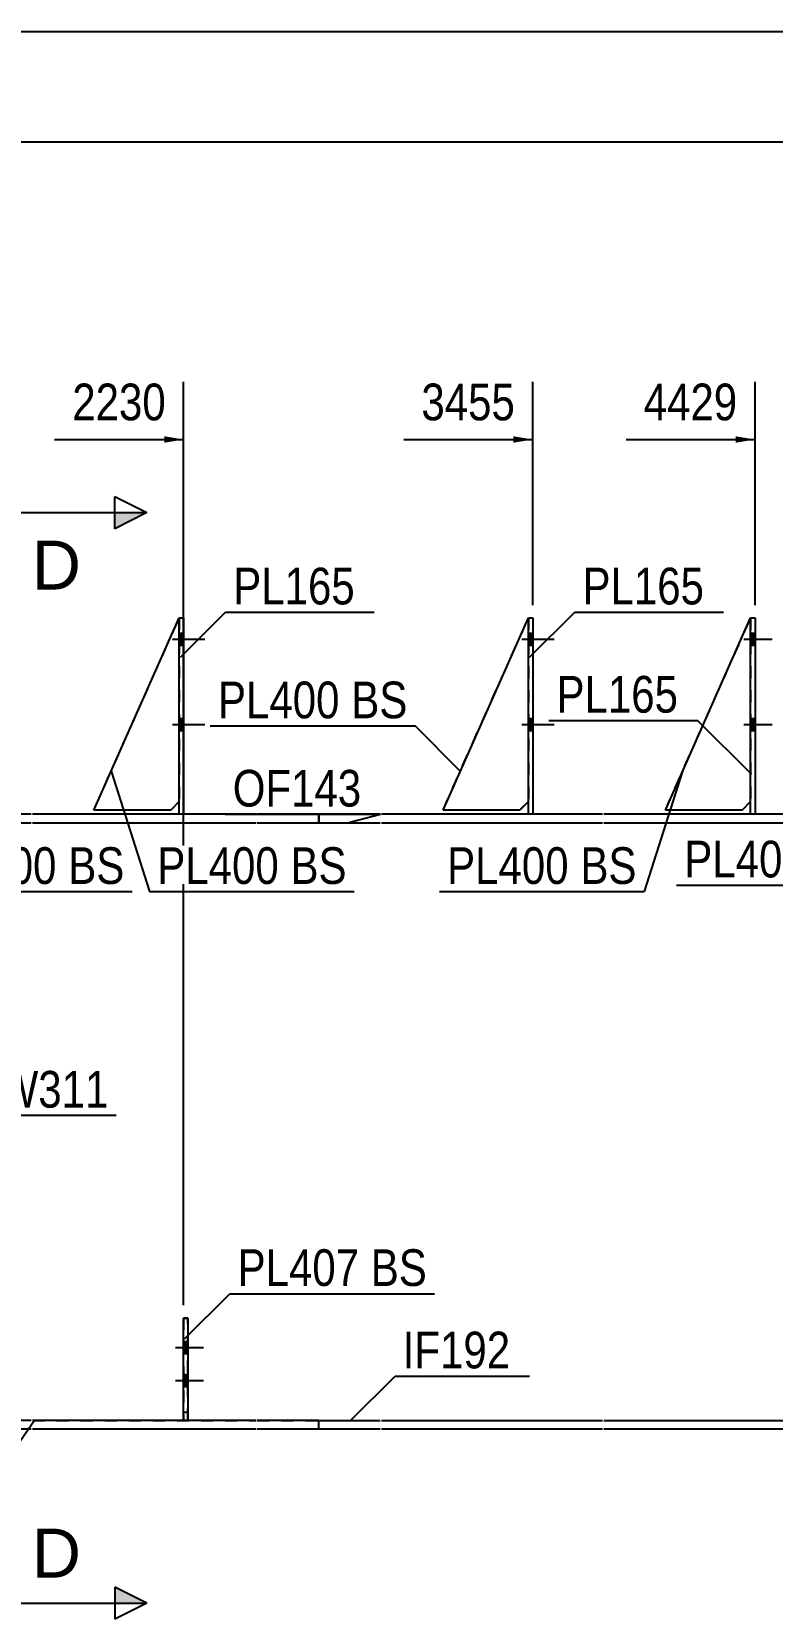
# Model space of a CAD drawing. Header units: millimetres. Extents: x -35 to 367, y -192 to 85.
# Drawn here: x 48.4 to 106.2, y -38.8 to 85.1 of the extents above; entities that cross this region are included whole.
import ezdxf

# ---------------------------------------------------------------- set-up
doc = ezdxf.new("R2010")
doc.units = ezdxf.units.MM
doc.linetypes.add('DXK_LINE_DOT1', pattern=[1.8814, 0.9407, -0.9407])
doc.linetypes.add('DXK_LINE_DOT2', pattern=[3.9198, 1.9599, -1.9599])
doc.styles.add('Arial', font='ARIAL.TTF', dxfattribs={"height": 0.2})
doc.styles.add('Arial Narrow', font='ARIALN.TTF', dxfattribs={"height": 0.2})

# ---------------------------------------------------------------- blocks, each defined once
blk = doc.blocks.new('Unknown-627304560-1201')
at = {"color": 5, "linetype": 'Continuous'}
blk.add_line((367.4, 85.08), (-32.6, 85.08), dxfattribs=at)
blk = doc.blocks.new('Part-627304560-1993 - 1599')
at = {"color": 7, "linetype": 'DXK_LINE_DOT1'}
for p, q in [((80.51, 24.33), (87.18, 39.33)), ((87.18, 25), (86.51, 24.33)), ((86.51, 24.33), (80.51, 24.33))]:
    blk.add_line(p, q, dxfattribs=at)
blk = doc.blocks.new('Part-627304560-1924 - 1599')
at = {"color": 2, "linetype": 'Continuous'}
for p, q in [((53.25, 24.33), (59.91, 39.33)), ((59.91, 25), (59.25, 24.33)), ((59.25, 24.33), (53.25, 24.33))]:
    blk.add_line(p, q, dxfattribs=at)
at = {"color": 7, "linetype": 'DXK_LINE_DOT1'}
blk.add_line((59.91, 39.33), (59.91, 25), dxfattribs=at)
blk = doc.blocks.new('Bolt-627304560-1603 - 1599')
at = {"linetype": 'Continuous'}
for points in [[(87.51, 37.2), (87.51, 38.13), (87.18, 38.13), (87.18, 37.2)], [(87.51, 37.2), (87.51, 38.13), (87.18, 38.13), (87.18, 37.2)], [(87.51, 37.2), (87.51, 38.13), (87.18, 38.13), (87.18, 37.2)], [(87.51, 30.53), (87.51, 31.47), (87.18, 31.47), (87.18, 30.53)], [(87.51, 30.53), (87.51, 31.47), (87.18, 31.47), (87.18, 30.53)], [(87.51, 30.53), (87.51, 31.47), (87.18, 31.47), (87.18, 30.53)]]:
    blk.add_hatch(color=3, dxfattribs=at).paths.add_polyline_path(points)
at = {"color": 3, "linetype": 'Continuous'}
for p, q in [((86.65, 37.67), (89.18, 37.67)), ((86.65, 37.67), (89.18, 37.67)), ((86.65, 37.67), (89.18, 37.67)), ((87.18, 38.13), (87.51, 38.13)), ((87.18, 38.13), (87.51, 38.13)), ((87.18, 38.13), (87.51, 38.13)), ((87.18, 37.2), (87.51, 37.2)), ((87.18, 37.2), (87.51, 37.2)), ((87.18, 37.2), (87.51, 37.2)), ((86.65, 31), (89.18, 31)), ((86.65, 31), (89.18, 31)), ((86.65, 31), (89.18, 31)), ((87.18, 31.47), (87.51, 31.47)), ((87.18, 31.47), (87.51, 31.47)), ((87.18, 31.47), (87.51, 31.47)), ((87.18, 30.53), (87.51, 30.53)), ((87.18, 30.53), (87.51, 30.53)), ((87.18, 30.53), (87.51, 30.53))]:
    blk.add_line(p, q, dxfattribs=at)
blk = doc.blocks.new('Part-627304560-1668 - 1599')
at = {"color": 2, "linetype": 'Continuous'}
for p, q in [((80.51, 24.33), (87.18, 39.33)), ((87.18, 25), (86.51, 24.33)), ((86.51, 24.33), (80.51, 24.33))]:
    blk.add_line(p, q, dxfattribs=at)
at = {"color": 7, "linetype": 'DXK_LINE_DOT1'}
blk.add_line((87.18, 39.33), (87.18, 25), dxfattribs=at)
blk = doc.blocks.new('Bolt-627304560-1615 - 1599')
at = {"linetype": 'Continuous'}
for points in [[(60.25, 37.2), (60.25, 38.13), (59.91, 38.13), (59.91, 37.2)], [(60.25, 37.2), (60.25, 38.13), (59.91, 38.13), (59.91, 37.2)], [(60.25, 37.2), (60.25, 38.13), (59.91, 38.13), (59.91, 37.2)], [(60.25, 30.53), (60.25, 31.47), (59.91, 31.47), (59.91, 30.53)], [(60.25, 30.53), (60.25, 31.47), (59.91, 31.47), (59.91, 30.53)], [(60.25, 30.53), (60.25, 31.47), (59.91, 31.47), (59.91, 30.53)]]:
    blk.add_hatch(color=3, dxfattribs=at).paths.add_polyline_path(points)
at = {"color": 3, "linetype": 'Continuous'}
for p, q in [((59.38, 37.67), (61.91, 37.67)), ((59.38, 37.67), (61.91, 37.67)), ((59.38, 37.67), (61.91, 37.67)), ((59.91, 38.13), (60.25, 38.13)), ((59.91, 38.13), (60.25, 38.13)), ((59.91, 38.13), (60.25, 38.13)), ((59.91, 37.2), (60.25, 37.2)), ((59.91, 37.2), (60.25, 37.2)), ((59.91, 37.2), (60.25, 37.2)), ((59.38, 31), (61.91, 31)), ((59.38, 31), (61.91, 31)), ((59.38, 31), (61.91, 31)), ((59.91, 31.47), (60.25, 31.47)), ((59.91, 31.47), (60.25, 31.47)), ((59.91, 31.47), (60.25, 31.47)), ((59.91, 30.53), (60.25, 30.53)), ((59.91, 30.53), (60.25, 30.53)), ((59.91, 30.53), (60.25, 30.53))]:
    blk.add_line(p, q, dxfattribs=at)
blk = doc.blocks.new('Bolt-627304560-1616 - 1599')
at = {"color": 3, "linetype": 'DXK_LINE_DOT2'}
for p, q in [((60.25, -17.15), (60.58, -17.15)), ((59.61, -17.61), (61.81, -17.61)), ((60.25, -18.08), (60.58, -18.08)), ((60.25, -19.73), (60.58, -19.73)), ((59.61, -20.2), (61.81, -20.2)), ((60.25, -20.67), (60.58, -20.67))]:
    blk.add_line(p, q, dxfattribs=at)
blk = doc.blocks.new('Bolt-627304560-1617 - 1599')
at = {"linetype": 'Continuous'}
for points in [[(60.58, -18.08), (60.58, -17.15), (60.25, -17.15), (60.25, -18.08)], [(60.58, -20.67), (60.58, -19.73), (60.25, -19.73), (60.25, -20.67)]]:
    blk.add_hatch(color=3, dxfattribs=at).paths.add_polyline_path(points)
at = {"color": 3, "linetype": 'Continuous'}
for p, q in [((60.25, -17.15), (60.58, -17.15)), ((59.61, -17.61), (61.81, -17.61)), ((60.25, -18.08), (60.58, -18.08)), ((60.25, -19.73), (60.58, -19.73)), ((59.61, -20.2), (61.81, -20.2)), ((60.25, -20.67), (60.58, -20.67))]:
    blk.add_line(p, q, dxfattribs=at)
blk = doc.blocks.new('Part-627304560-1806 - 1599')
at = {"color": 2, "linetype": 'Continuous'}
for p, q in [((87.18, 24), (87.18, 39.33)), ((87.18, 39.33), (87.51, 39.33)), ((87.51, 39.33), (87.51, 24))]:
    blk.add_line(p, q, dxfattribs=at)
at = {"color": 7, "linetype": 'DXK_LINE_DOT1'}
blk.add_line((87.51, 24), (87.18, 24), dxfattribs=at)
blk = doc.blocks.new('Part-627304560-1821 - 1599')
at = {"color": 2, "linetype": 'Continuous'}
for p, q in [((104.53, 24), (104.53, 39.33)), ((104.53, 39.33), (104.87, 39.33)), ((104.87, 39.33), (104.87, 24))]:
    blk.add_line(p, q, dxfattribs=at)
at = {"color": 7, "linetype": 'DXK_LINE_DOT1'}
blk.add_line((104.87, 24), (104.53, 24), dxfattribs=at)
blk = doc.blocks.new('Bolt-627304560-1636 - 1599')
at = {"linetype": 'Continuous'}
for points in [[(104.87, 37.2), (104.87, 38.13), (104.53, 38.13), (104.53, 37.2)], [(104.87, 37.2), (104.87, 38.13), (104.53, 38.13), (104.53, 37.2)], [(104.87, 37.2), (104.87, 38.13), (104.53, 38.13), (104.53, 37.2)], [(104.87, 30.53), (104.87, 31.47), (104.53, 31.47), (104.53, 30.53)], [(104.87, 30.53), (104.87, 31.47), (104.53, 31.47), (104.53, 30.53)], [(104.87, 30.53), (104.87, 31.47), (104.53, 31.47), (104.53, 30.53)]]:
    blk.add_hatch(color=3, dxfattribs=at).paths.add_polyline_path(points)
at = {"color": 3, "linetype": 'Continuous'}
for p, q in [((104, 37.67), (106.2, 37.67)), ((104, 37.67), (106.2, 37.67)), ((104, 37.67), (106.2, 37.67)), ((104.53, 38.13), (104.87, 38.13)), ((104.53, 38.13), (104.87, 38.13)), ((104.53, 38.13), (104.87, 38.13)), ((104.53, 37.2), (104.87, 37.2)), ((104.53, 37.2), (104.87, 37.2)), ((104.53, 37.2), (104.87, 37.2)), ((104, 31), (106.2, 31)), ((104, 31), (106.2, 31)), ((104, 31), (106.2, 31)), ((104.53, 31.47), (104.87, 31.47)), ((104.53, 31.47), (104.87, 31.47)), ((104.53, 31.47), (104.87, 31.47)), ((104.53, 30.53), (104.87, 30.53)), ((104.53, 30.53), (104.87, 30.53)), ((104.53, 30.53), (104.87, 30.53))]:
    blk.add_line(p, q, dxfattribs=at)
blk = doc.blocks.new('Part-627304560-1641 - 1599')
at = {"color": 7, "linetype": 'DXK_LINE_DOT1'}
for p, q in [((48.45, 23.33), (65.91, 23.33)), ((66.01, 23.33), (75.61, 23.33)), ((75.71, 23.33), (92.97, 23.33)), ((93.07, 23.33), (139.02, 23.33)), ((48.45, -23.33), (65.91, -23.33)), ((66.01, -23.33), (75.61, -23.33)), ((75.71, -23.33), (92.97, -23.33)), ((93.07, -23.33), (139.02, -23.33))]:
    blk.add_line(p, q, dxfattribs=at)
blk = doc.blocks.new('Part-627304560-2065 - 1599')
at = {"color": 2, "linetype": 'Continuous'}
for p, q in [((59.91, 24), (59.91, 39.33)), ((59.91, 39.33), (60.25, 39.33)), ((60.25, 39.33), (60.25, 24))]:
    blk.add_line(p, q, dxfattribs=at)
at = {"color": 7, "linetype": 'DXK_LINE_DOT1'}
blk.add_line((60.25, 24), (59.91, 24), dxfattribs=at)
blk = doc.blocks.new('Part-627304560-2050 - 1599')
at = {"color": 2, "linetype": 'Continuous'}
for p, q in [((60.25, -23.33), (60.25, -15.33)), ((60.25, -15.33), (60.58, -15.33)), ((60.58, -15.33), (60.58, -23.33)), ((60.58, -23.33), (60.25, -23.33))]:
    blk.add_line(p, q, dxfattribs=at)
at = {"color": 7, "linetype": 'DXK_LINE_DOT1'}
blk.add_line((60.25, -22.67), (60.58, -22.67), dxfattribs=at)
blk = doc.blocks.new('Part-627304560-2055 - 1599')
at = {"color": 7, "linetype": 'DXK_LINE_DOT1'}
for p, q in [((60.25, -15.33), (60.25, -23.33)), ((60.58, -15.33), (60.25, -15.33)), ((60.58, -23.33), (60.58, -15.33))]:
    blk.add_line(p, q, dxfattribs=at)
blk = doc.blocks.new('Part-627304560-2060 - 1599')
at = {"color": 7, "linetype": 'DXK_LINE_DOT1'}
for p, q in [((53.25, 24.33), (59.91, 39.33)), ((59.91, 25), (59.25, 24.33)), ((59.25, 24.33), (53.25, 24.33))]:
    blk.add_line(p, q, dxfattribs=at)
blk = doc.blocks.new('Part-627304560-2075 - 1599')
at = {"color": 7, "linetype": 'DXK_LINE_DOT1'}
for p, q in [((97.87, 24.33), (104.53, 39.33)), ((104.53, 39.33), (104.53, 25)), ((104.53, 25), (103.87, 24.33)), ((103.87, 24.33), (97.87, 24.33))]:
    blk.add_line(p, q, dxfattribs=at)
blk = doc.blocks.new('Part-627304560-2080 - 1599')
at = {"color": 2, "linetype": 'Continuous'}
for p, q in [((97.87, 24.33), (104.53, 39.33)), ((104.53, 25), (103.87, 24.33)), ((103.87, 24.33), (97.87, 24.33))]:
    blk.add_line(p, q, dxfattribs=at)
blk = doc.blocks.new('Part-627304560-2132 - 1599')
at = {"color": 2, "linetype": 'Continuous'}
for p, q in [((0, 24), (0, 23.33)), ((30.99, 24), (0, 24)), ((48.35, 24), (31.09, 24)), ((65.91, 24), (48.45, 24)), ((70.81, 24), (66.01, 24)), ((70.81, 23.33), (70.81, 24)), ((0, 23.33), (30.99, 23.33)), ((31.09, 23.33), (48.35, 23.33)), ((48.45, 23.33), (65.91, 23.33)), ((66.01, 23.33), (70.81, 23.33))]:
    blk.add_line(p, q, dxfattribs=at)
blk = doc.blocks.new('Part-627304560-2137 - 1599')
at = {"color": 2, "linetype": 'Continuous'}
for p, q in [((8.89, -24), (8.89, -23.33)), ((25.33, -23.33), (8.89, -23.33)), ((30.99, -23.33), (25.66, -23.33)), ((48.35, -23.33), (31.09, -23.33)), ((60.25, -23.33), (48.45, -23.33)), ((65.91, -23.33), (60.58, -23.33)), ((70.81, -23.33), (66.01, -23.33)), ((70.81, -24), (70.81, -23.33)), ((30.99, -24), (8.89, -24)), ((48.35, -24), (31.09, -24)), ((65.91, -24), (48.45, -24)), ((70.81, -24), (66.01, -24))]:
    blk.add_line(p, q, dxfattribs=at)
blk = doc.blocks.new('Part-627304560-2159 - 1599')
at = {"color": 2, "linetype": 'Continuous'}
for p, q in [((70.81, 24), (70.81, 23.33)), ((75.61, 24), (70.81, 24)), ((92.97, 24), (75.71, 24)), ((139.02, 24), (93.07, 24)), ((158.72, 24), (139.12, 24)), ((163.62, 24), (158.82, 24)), ((163.62, 23.33), (163.62, 24)), ((70.81, 23.33), (75.61, 23.33)), ((75.71, 23.33), (92.97, 23.33)), ((93.07, 23.33), (139.02, 23.33)), ((139.12, 23.33), (158.72, 23.33)), ((158.82, 23.33), (163.62, 23.33))]:
    blk.add_line(p, q, dxfattribs=at)
blk = doc.blocks.new('Part-627304560-2247 - 1599')
at = {"color": 2, "linetype": 'Continuous'}
for p, q in [((70.81, -24), (70.81, -23.33)), ((70.81, -23.33), (75.61, -23.33)), ((75.71, -23.33), (92.97, -23.33)), ((93.07, -23.33), (121.62, -23.33)), ((139.02, -23.33), (121.96, -23.33)), ((158.72, -23.33), (139.12, -23.33)), ((182.96, -23.33), (158.82, -23.33)), ((182.96, -23.33), (187.76, -23.54)), ((75.61, -24), (70.81, -24)), ((92.97, -24), (75.71, -24)), ((139.02, -24), (93.07, -24)), ((158.72, -24), (139.12, -24)), ((182.94, -24), (158.82, -24)), ((187.76, -24.21), (182.94, -24)), ((187.86, -23.98), (192.7, -24.19)), ((192.67, -24.86), (187.86, -24.65)), ((192.7, -24.19), (192.67, -24.86))]:
    blk.add_line(p, q, dxfattribs=at)
blk = doc.blocks.new('StraightDimension-627304560-2788 - 1599')
at = {"color": 7, "linetype": 'Continuous'}
blk.add_line((-1.28, 76.49), (315.8, 76.49), dxfattribs=at)
blk = doc.blocks.new('StraightDimension-627304560-8040 - 1599')
at = {"linetype": 'Continuous'}
blk.add_hatch(color=7, dxfattribs=at).paths.add_polyline_path([(103.37, 53.5), (104.87, 53.25), (103.37, 53)])
at = {"color": 7, "linetype": 'Continuous'}
for p, q in [((104.87, 40.33), (104.87, 57.75)), ((94.8, 53.25), (104.87, 53.25))]:
    blk.add_line(p, q, dxfattribs=at)
at = {"color": 0}
blk.add_wipeout([(104.09, 54.15), (104.09, 58.35), (95.58, 58.35), (95.58, 54.15)], dxfattribs=at)
at = {"color": 3, "style": 'Arial Narrow'}
blk.add_text('4429', height=2.863, dxfattribs=at).set_placement((96.18, 54.75))
blk = doc.blocks.new('StraightDimension-627304560-8041 - 1599')
at = {"linetype": 'Continuous'}
blk.add_hatch(color=7, dxfattribs=at).paths.add_polyline_path([(86.01, 53.5), (87.51, 53.25), (86.01, 53)])
at = {"color": 7, "linetype": 'Continuous'}
for p, q in [((87.51, 40.33), (87.51, 57.75)), ((77.45, 53.25), (87.51, 53.25))]:
    blk.add_line(p, q, dxfattribs=at)
at = {"color": 0}
blk.add_wipeout([(86.74, 54.15), (86.74, 58.35), (78.22, 58.35), (78.22, 54.15)], dxfattribs=at)
at = {"color": 3, "style": 'Arial Narrow'}
blk.add_text('3455', height=2.863, dxfattribs=at).set_placement((78.82, 54.75))
blk = doc.blocks.new('StraightDimension-627304560-8042 - 1599')
at = {"linetype": 'Continuous'}
blk.add_hatch(color=7, dxfattribs=at).paths.add_polyline_path([(58.75, 53.5), (60.25, 53.25), (58.75, 53)])
at = {"color": 7, "linetype": 'Continuous'}
for p, q in [((60.25, -14.33), (60.25, 57.75)), ((50.18, 53.25), (60.25, 53.25))]:
    blk.add_line(p, q, dxfattribs=at)
at = {"color": 0}
blk.add_wipeout([(59.47, 54.15), (59.47, 58.35), (50.96, 58.35), (50.96, 54.15)], dxfattribs=at)
at = {"color": 3, "style": 'Arial Narrow'}
blk.add_text('2230', height=2.863, dxfattribs=at).set_placement((51.56, 54.75))
blk = doc.blocks.new('Mark-627304560-7378 - 1599')
at = {"color": 7, "linetype": 'Continuous'}
blk.add_line((116.72, 29.03), (110.35, 18.47), dxfattribs=at)
at = {"color": 0}
blk.add_wipeout([(108.85, 19.07), (108.85, 22.07), (99.35, 22.07), (99.35, 19.07)], dxfattribs=at)
blk.add_wipeout([(108.85, 19.07), (108.85, 22.07), (99.35, 22.07), (99.35, 19.07)], dxfattribs=at)
at = {"color": 7, "linetype": 'Continuous'}
blk.add_line((98.75, 18.47), (110.35, 18.47), dxfattribs=at)
at = {"color": 3, "style": 'Arial Narrow'}
blk.add_text('PL400', height=2.863, dxfattribs=at).set_placement((99.35, 19.07))
blk = doc.blocks.new('Mark-627304560-7357 - 1599')
at = {"color": 0}
blk.add_wipeout([(100.9, 40.38), (100.9, 43.38), (91.4, 43.38), (91.4, 40.38)], dxfattribs=at)
blk.add_wipeout([(100.9, 40.38), (100.9, 43.38), (91.4, 43.38), (91.4, 40.38)], dxfattribs=at)
at = {"color": 7, "linetype": 'Continuous'}
for p, q in [((87.26, 36.25), (90.8, 39.78)), ((90.8, 39.78), (102.4, 39.78))]:
    blk.add_line(p, q, dxfattribs=at)
at = {"color": 3, "style": 'Arial Narrow'}
blk.add_text('PL165', height=2.863, dxfattribs=at).set_placement((91.4, 40.38))
blk = doc.blocks.new('Mark-627304560-7366 - 1599')
at = {"color": 7, "linetype": 'Continuous'}
blk.add_line((104.62, 27.09), (100.38, 31.33), dxfattribs=at)
at = {"color": 0}
blk.add_wipeout([(98.88, 31.93), (98.88, 34.93), (89.37, 34.93), (89.37, 31.93)], dxfattribs=at)
blk.add_wipeout([(98.88, 31.93), (98.88, 34.93), (89.37, 34.93), (89.37, 31.93)], dxfattribs=at)
at = {"color": 7, "linetype": 'Continuous'}
blk.add_line((88.77, 31.33), (100.38, 31.33), dxfattribs=at)
at = {"color": 3, "style": 'Arial Narrow'}
blk.add_text('PL165', height=2.863, dxfattribs=at).set_placement((89.37, 31.93))
blk = doc.blocks.new('Mark-627304560-7393 - 1599')
at = {"color": 0}
blk.add_wipeout([(74.14, 24.6), (74.14, 27.6), (64.09, 27.6), (64.09, 24.6)], dxfattribs=at)
blk.add_wipeout([(74.14, 24.6), (74.14, 27.6), (64.09, 27.6), (64.09, 24.6)], dxfattribs=at)
at = {"color": 7, "linetype": 'Continuous'}
for p in [(63.49, 24), (73.23, 23.37)]:
    blk.add_line(p, (75.64, 24), dxfattribs=at)
at = {"color": 3, "style": 'Arial Narrow'}
blk.add_text('OF143', height=2.863, dxfattribs=at).set_placement((64.09, 24.6))
blk = doc.blocks.new('SectionMark-627304560-2794 - 1599')
at = {"linetype": 'Continuous'}
for points in [[(54.89, 46.29), (54.89, 47.54), (57.39, 47.54)], [(54.89, -37.58), (54.89, -36.33), (57.39, -37.58)]]:
    blk.add_hatch(color=30, dxfattribs=at).paths.add_polyline_path(points)
at = {"color": 30, "linetype": 'Continuous'}
for p, q in [((54.89, 46.29), (54.89, 48.79)), ((54.89, 48.79), (57.39, 47.54)), ((47.39, 47.54), (47.39, 37.54)), ((47.39, 47.54), (57.39, 47.54)), ((57.39, 47.54), (54.89, 46.29)), ((47.39, -37.58), (47.39, -27.58)), ((57.39, -37.58), (54.89, -36.33)), ((54.89, -36.33), (54.89, -38.83)), ((47.39, -37.58), (57.39, -37.58)), ((57.39, -37.58), (54.89, -38.83))]:
    blk.add_line(p, q, dxfattribs=at)
at = {"color": 0, "linetype": 'Continuous'}
for points in [[(52.24, 41.54), (52.24, 45.54), (48.39, 45.54), (48.39, 41.54)], [(52.24, -35.58), (52.24, -31.58), (48.39, -31.58), (48.39, -35.58)]]:
    blk.add_wipeout(points, dxfattribs=at)
at = {"color": 96, "linetype": 'Continuous', "style": 'Arial'}
for p in [(48.39, 41.54), (48.39, -35.58)]:
    blk.add_text('D', height=3.82, dxfattribs=at).set_placement(p)
blk = doc.blocks.new('MarkSet-627304560-7153 - 1599')
at = {"color": 0}
for points in [[(73.97, -12.82), (73.97, -9.82), (64.47, -9.82), (64.47, -12.82)], [(79.25, -12.82), (79.25, -9.82), (74.87, -9.82), (74.87, -12.82)]]:
    blk.add_wipeout(points, dxfattribs=at)
for points in [[(73.97, -12.82), (73.97, -9.82), (64.47, -9.82), (64.47, -12.82)], [(79.25, -12.82), (79.25, -9.82), (74.87, -9.82), (74.87, -12.82)]]:
    blk.add_wipeout(points, dxfattribs=at)
at = {"color": 7, "linetype": 'Continuous'}
for p, q in [((60.33, -16.95), (63.87, -13.42)), ((63.87, -13.42), (79.85, -13.42))]:
    blk.add_line(p, q, dxfattribs=at)
at = {"color": 3, "style": 'Arial Narrow'}
for s, p in [('PL407', (64.47, -12.82)), ('BS', (74.87, -12.82))]:
    blk.add_text(s, height=2.863, dxfattribs=at).set_placement(p)
blk = doc.blocks.new('MarkSet-627304560-7175 - 1599')
at = {"color": 0}
for points in [[(50.35, 18.56), (50.35, 21.56), (40.84, 21.56), (40.84, 18.56)], [(55.63, 18.56), (55.63, 21.56), (51.25, 21.56), (51.25, 18.56)]]:
    blk.add_wipeout(points, dxfattribs=at)
for points in [[(50.35, 18.56), (50.35, 21.56), (40.84, 21.56), (40.84, 18.56)], [(55.63, 18.56), (55.63, 21.56), (51.25, 21.56), (51.25, 18.56)]]:
    blk.add_wipeout(points, dxfattribs=at)
at = {"color": 7, "linetype": 'Continuous'}
for p, q in [((37.24, 27.35), (40.24, 17.96)), ((40.24, 17.96), (56.23, 17.96))]:
    blk.add_line(p, q, dxfattribs=at)
at = {"color": 3, "style": 'Arial Narrow'}
for s, p in [('PL400', (40.84, 18.56)), ('BS', (51.25, 18.56))]:
    blk.add_text(s, height=2.863, dxfattribs=at).set_placement(p)
blk = doc.blocks.new('MarkSet-627304560-7186 - 1599')
at = {"color": 0}
for points in [[(72.45, 31.49), (72.45, 34.49), (62.94, 34.49), (62.94, 31.49)], [(77.73, 31.49), (77.73, 34.49), (73.35, 34.49), (73.35, 31.49)]]:
    blk.add_wipeout(points, dxfattribs=at)
for points in [[(72.45, 31.49), (72.45, 34.49), (62.94, 34.49), (62.94, 31.49)], [(77.73, 31.49), (77.73, 34.49), (73.35, 34.49), (73.35, 31.49)]]:
    blk.add_wipeout(points, dxfattribs=at)
at = {"color": 7, "linetype": 'Continuous'}
for p in [(62.34, 30.89), (81.86, 27.35)]:
    blk.add_line(p, (78.33, 30.89), dxfattribs=at)
at = {"color": 3, "style": 'Arial Narrow'}
for s, p in [('PL400', (62.94, 31.49)), ('BS', (73.35, 31.49))]:
    blk.add_text(s, height=2.863, dxfattribs=at).set_placement(p)
blk = doc.blocks.new('MarkSet-627304560-7267 - 1599')
at = {"color": 0}
for points in [[(67.7, 18.56), (67.7, 21.56), (58.2, 21.56), (58.2, 18.56)], [(72.98, 18.56), (72.98, 21.56), (68.6, 21.56), (68.6, 18.56)]]:
    blk.add_wipeout(points, dxfattribs=at)
for points in [[(67.7, 18.56), (67.7, 21.56), (58.2, 21.56), (58.2, 18.56)], [(72.98, 18.56), (72.98, 21.56), (68.6, 21.56), (68.6, 18.56)]]:
    blk.add_wipeout(points, dxfattribs=at)
at = {"color": 7, "linetype": 'Continuous'}
for p, q in [((54.6, 27.35), (57.6, 17.96)), ((57.6, 17.96), (73.58, 17.96))]:
    blk.add_line(p, q, dxfattribs=at)
at = {"color": 3, "style": 'Arial Narrow'}
for s, p in [('PL400', (58.2, 18.56)), ('BS', (68.6, 18.56))]:
    blk.add_text(s, height=2.863, dxfattribs=at).set_placement(p)
blk = doc.blocks.new('MarkSet-627304560-7322 - 1599')
at = {"color": 0}
for points in [[(90.34, 18.56), (90.34, 21.56), (80.83, 21.56), (80.83, 18.56)], [(95.62, 18.56), (95.62, 21.56), (91.24, 21.56), (91.24, 18.56)]]:
    blk.add_wipeout(points, dxfattribs=at)
for points in [[(90.34, 18.56), (90.34, 21.56), (80.83, 21.56), (80.83, 18.56)], [(95.62, 18.56), (95.62, 21.56), (91.24, 21.56), (91.24, 18.56)]]:
    blk.add_wipeout(points, dxfattribs=at)
at = {"color": 7, "linetype": 'Continuous'}
for p in [(99.22, 27.35), (80.23, 17.96)]:
    blk.add_line(p, (96.22, 17.96), dxfattribs=at)
at = {"color": 3, "style": 'Arial Narrow'}
for s, p in [('PL400', (80.83, 18.56)), ('BS', (91.24, 18.56))]:
    blk.add_text(s, height=2.863, dxfattribs=at).set_placement(p)
blk = doc.blocks.new('Mark-627304560-7327 - 1599')
at = {"color": 0}
blk.add_wipeout([(54.4, 1.1), (54.4, 4.1), (45.81, 4.1), (45.81, 1.1)], dxfattribs=at)
blk.add_wipeout([(54.4, 1.1), (54.4, 4.1), (45.81, 4.1), (45.81, 1.1)], dxfattribs=at)
at = {"color": 7, "linetype": 'Continuous'}
for p, q in [((40.71, -7.3), (45.21, 0.5)), ((45.21, 0.5), (55, 0.5))]:
    blk.add_line(p, q, dxfattribs=at)
at = {"color": 3, "style": 'Arial Narrow'}
blk.add_text('W311', height=2.863, dxfattribs=at).set_placement((45.81, 1.1))
blk = doc.blocks.new('Mark-627304560-7381 - 1599')
at = {"color": 0}
blk.add_wipeout([(73.64, 40.38), (73.64, 43.38), (64.13, 43.38), (64.13, 40.38)], dxfattribs=at)
blk.add_wipeout([(73.64, 40.38), (73.64, 43.38), (64.13, 43.38), (64.13, 40.38)], dxfattribs=at)
at = {"color": 7, "linetype": 'Continuous'}
for p, q in [((60, 36.25), (63.53, 39.78)), ((63.53, 39.78), (75.14, 39.78))]:
    blk.add_line(p, q, dxfattribs=at)
at = {"color": 3, "style": 'Arial Narrow'}
blk.add_text('PL165', height=2.863, dxfattribs=at).set_placement((64.13, 40.38))
blk = doc.blocks.new('Mark-627304560-7390 - 1599')
at = {"color": 7, "linetype": 'Continuous'}
blk.add_line((48.61, -23.33), (44.41, -29.4), dxfattribs=at)
at = {"color": 0}
blk.add_wipeout([(42.91, -28.8), (42.91, -25.8), (34.5, -25.8), (34.5, -28.8)], dxfattribs=at)
blk.add_wipeout([(42.91, -28.8), (42.91, -25.8), (34.5, -25.8), (34.5, -28.8)], dxfattribs=at)
at = {"color": 7, "linetype": 'Continuous'}
blk.add_line((33.9, -29.4), (44.41, -29.4), dxfattribs=at)
at = {"color": 3, "style": 'Arial Narrow'}
blk.add_text('IF191', height=2.863, dxfattribs=at).set_placement((34.5, -28.8))
blk = doc.blocks.new('Mark-627304560-7405 - 1599')
at = {"color": 0}
blk.add_wipeout([(85.77, -19.25), (85.77, -16.25), (77.36, -16.25), (77.36, -19.25)], dxfattribs=at)
blk.add_wipeout([(85.77, -19.25), (85.77, -16.25), (77.36, -16.25), (77.36, -19.25)], dxfattribs=at)
at = {"color": 7, "linetype": 'Continuous'}
for p, q in [((73.23, -23.38), (76.76, -19.85)), ((76.76, -19.85), (87.27, -19.85))]:
    blk.add_line(p, q, dxfattribs=at)
at = {"color": 3, "style": 'Arial Narrow'}
blk.add_text('IF192', height=2.863, dxfattribs=at).set_placement((77.36, -19.25))

msp = doc.modelspace()

# ---------------------------------------------------------------- block references
for name in ['Unknown-627304560-1201', 'Part-627304560-1924 - 1599', 'Part-627304560-2060 - 1599', 'Part-627304560-2065 - 1599', 'Part-627304560-1993 - 1599', 'Part-627304560-1668 - 1599', 'Part-627304560-1806 - 1599', 'Part-627304560-2075 - 1599', 'Part-627304560-2080 - 1599', 'Part-627304560-1821 - 1599', 'Bolt-627304560-1615 - 1599', 'Bolt-627304560-1603 - 1599', 'Bolt-627304560-1636 - 1599', 'Part-627304560-2132 - 1599', 'Part-627304560-2159 - 1599', 'Part-627304560-1641 - 1599', 'Part-627304560-2050 - 1599', 'Part-627304560-2055 - 1599', 'Bolt-627304560-1616 - 1599', 'Bolt-627304560-1617 - 1599', 'Part-627304560-2137 - 1599', 'Part-627304560-2247 - 1599']:
    msp.add_blockref(name, (0, 0))

# ---------------------------------------------------------------- next in the draw order: block references
msp.add_blockref('StraightDimension-627304560-2788 - 1599', (0, 0))

# ---------------------------------------------------------------- next in the draw order: block references
for name in ['StraightDimension-627304560-8042 - 1599', 'StraightDimension-627304560-8041 - 1599', 'StraightDimension-627304560-8040 - 1599', 'Mark-627304560-7378 - 1599', 'Mark-627304560-7393 - 1599']:
    msp.add_blockref(name, (0, 0))

# ---------------------------------------------------------------- next in the draw order: block references
for name in ['SectionMark-627304560-2794 - 1599', 'Mark-627304560-7381 - 1599', 'Mark-627304560-7357 - 1599', 'Mark-627304560-7366 - 1599', 'MarkSet-627304560-7186 - 1599', 'MarkSet-627304560-7153 - 1599']:
    msp.add_blockref(name, (0, 0))

# ---------------------------------------------------------------- next in the draw order: block references
for name in ['MarkSet-627304560-7175 - 1599', 'MarkSet-627304560-7322 - 1599', 'Mark-627304560-7327 - 1599', 'Mark-627304560-7405 - 1599', 'Mark-627304560-7390 - 1599']:
    msp.add_blockref(name, (0, 0))

# ---------------------------------------------------------------- next in the draw order: block references
msp.add_blockref('MarkSet-627304560-7267 - 1599', (0, 0))

doc.saveas('drawing.dxf')
